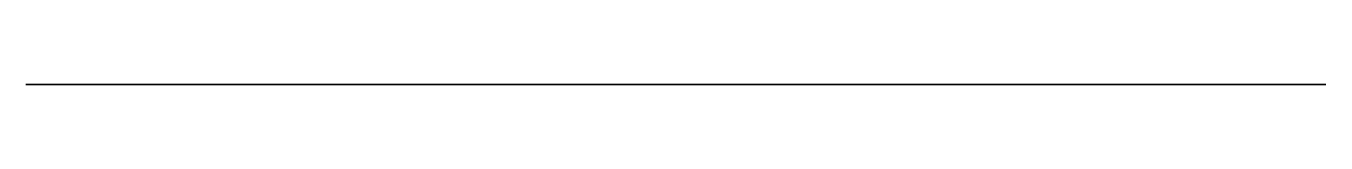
# Model space of a CAD drawing. Header units: millimetres. Extents: x 44.6 to 64.7, y 0 to 0.
import ezdxf

# ---------------------------------------------------------------- set-up
doc = ezdxf.new("R2010")
doc.units = ezdxf.units.MM
doc.layers.get('0').update_dxf_attribs({"color": 194, "true_color": 0x551cb1})

msp = doc.modelspace()

# ---------------------------------------------------------------- linework, layer by layer
at = {"color": 251, "true_color": 0x565656}
msp.add_polyline3d([(61.179, 0, 74.893), (61.401, 0, 74.886), (61.619, 0, 74.865), (61.833, 0, 74.832), (62.043, 0, 74.785), (62.249, 0, 74.726), (62.449, 0, 74.655), (62.643, 0, 74.573), (62.831, 0, 74.479), (63.013, 0, 74.375), (63.188, 0, 74.26), (63.356, 0, 74.136), (63.515, 0, 74.002), (63.667, 0, 73.859), (63.81, 0, 73.708), (63.944, 0, 73.548), (64.069, 0, 73.381), (64.138, 0, 73.277), (64.202, 0, 73.17), (64.261, 0, 73.061), (64.316, 0, 72.95), (64.366, 0, 72.836), (64.411, 0, 72.72), (64.453, 0, 72.601), (64.49, 0, 72.481), (64.554, 0, 72.235), (64.605, 0, 71.982), (64.643, 0, 71.723), (64.671, 0, 71.459), (64.702, 0, 70.918), (64.709, 0, 70.366), (64.7, 0, 69.253), (64.7, 0, -56.086), (44.604, 0, -56.086), (44.604, 0, 132.734), (45.282, 0, 132.78), (45.958, 0, 132.786), (46.633, 0, 132.753), (47.305, 0, 132.682), (47.971, 0, 132.572), (48.63, 0, 132.423), (49.281, 0, 132.237), (49.921, 0, 132.012), (50.548, 0, 131.75), (51.159, 0, 131.452), (51.75, 0, 131.12), (52.322, 0, 130.753), (52.872, 0, 130.355), (53.398, 0, 129.925), (53.899, 0, 129.467), (54.372, 0, 128.979), (54.746, 0, 128.547), (55.094, 0, 128.093), (55.417, 0, 127.621), (55.714, 0, 127.132), (55.986, 0, 126.628), (56.233, 0, 126.11), (56.455, 0, 125.58), (56.654, 0, 125.041), (56.861, 0, 124.383), (57.042, 0, 123.707), (57.197, 0, 123.018), (57.329, 0, 122.317), (57.531, 0, 120.899), (57.663, 0, 119.478), (57.722, 0, 118.38), (57.743, 0, 117.279), (57.672, 0, 115.076), (57.494, 0, 113.216), (57.232, 0, 111.359), (56.962, 0, 109.685), (56.477, 0, 106.17), (56.34, 0, 104.404), (56.311, 0, 103.522), (56.313, 0, 102.639), (56.356, 0, 101.632), (56.439, 0, 100.628), (56.604, 0, 99.343), (56.832, 0, 98.069), (57.125, 0, 96.809), (57.481, 0, 95.566), (57.873, 0, 94.431), (58.319, 0, 93.315), (59.336, 0, 91.135), (60.827, 0, 88.329), (62.951, 0, 84.494), (63.666, 0, 83.177), (63.994, 0, 82.512), (64.281, 0, 81.843), (64.404, 0, 81.508), (64.511, 0, 81.172), (64.599, 0, 80.835), (64.667, 0, 80.499), (64.712, 0, 80.162), (64.726, 0, 79.993), (64.733, 0, 79.825), (64.733, 0, 79.657), (64.727, 0, 79.488), (64.714, 0, 79.32), (64.693, 0, 79.152), (64.664, 0, 78.972), (64.628, 0, 78.793), (64.538, 0, 78.44), (64.424, 0, 78.094), (64.286, 0, 77.757), (64.126, 0, 77.429), (63.944, 0, 77.114), (63.741, 0, 76.811), (63.518, 0, 76.523), (63.277, 0, 76.251), (63.019, 0, 75.997), (62.747, 0, 75.762), (62.46, 0, 75.547), (62.159, 0, 75.351), (61.845, 0, 75.177), (61.518, 0, 75.024), (61.35, 0, 74.956)], close=True, dxfattribs=at)

doc.saveas('drawing.dxf')
